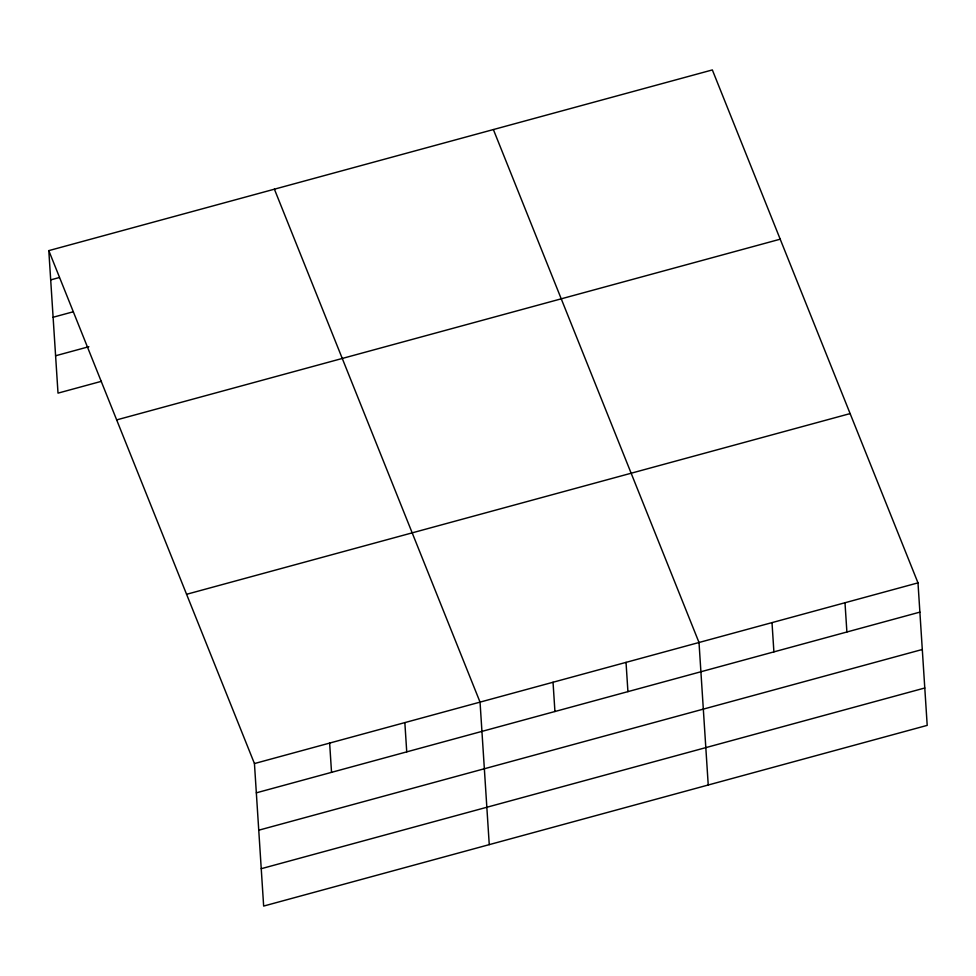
<?xml version="1.0" encoding="UTF-8"?>
<svg xmlns="http://www.w3.org/2000/svg" width="976" height="976" viewBox="0 0 976 976"><rect width="100%" height="100%" fill="white"/><g stroke="black" fill="none" stroke-linecap="round" stroke-linejoin="round"><path stroke-width="1.46" d="M48.8 250.625L712.346 69.93L917.989 582.867L927.2 725.375L263.654 906.07L254.443 763.561L48.8 250.625L58.011 393.133L101.406 381.323M50.691 279.892L59.365 277.526M53.107 317.261L73.359 311.747M55.595 355.764L88.865 346.712M116.656 419.9L780.202 239.193M186.575 594.299L850.12 413.592M254.443 763.561L917.989 582.867M256.334 792.829L919.88 612.123M258.75 830.198L922.296 649.491M261.239 868.701L924.784 687.995M493.38 129.564L699.011 642.501L708.234 784.997M274.402 189.185L480.046 702.122L489.257 844.63M844.996 602.741L846.887 631.997M772.004 622.615L773.895 651.883M626.031 662.375L627.922 691.63M553.038 682.248L554.929 711.516M404.845 722.606L406.736 751.874M329.644 743.09L331.535 772.345"/></g></svg>
